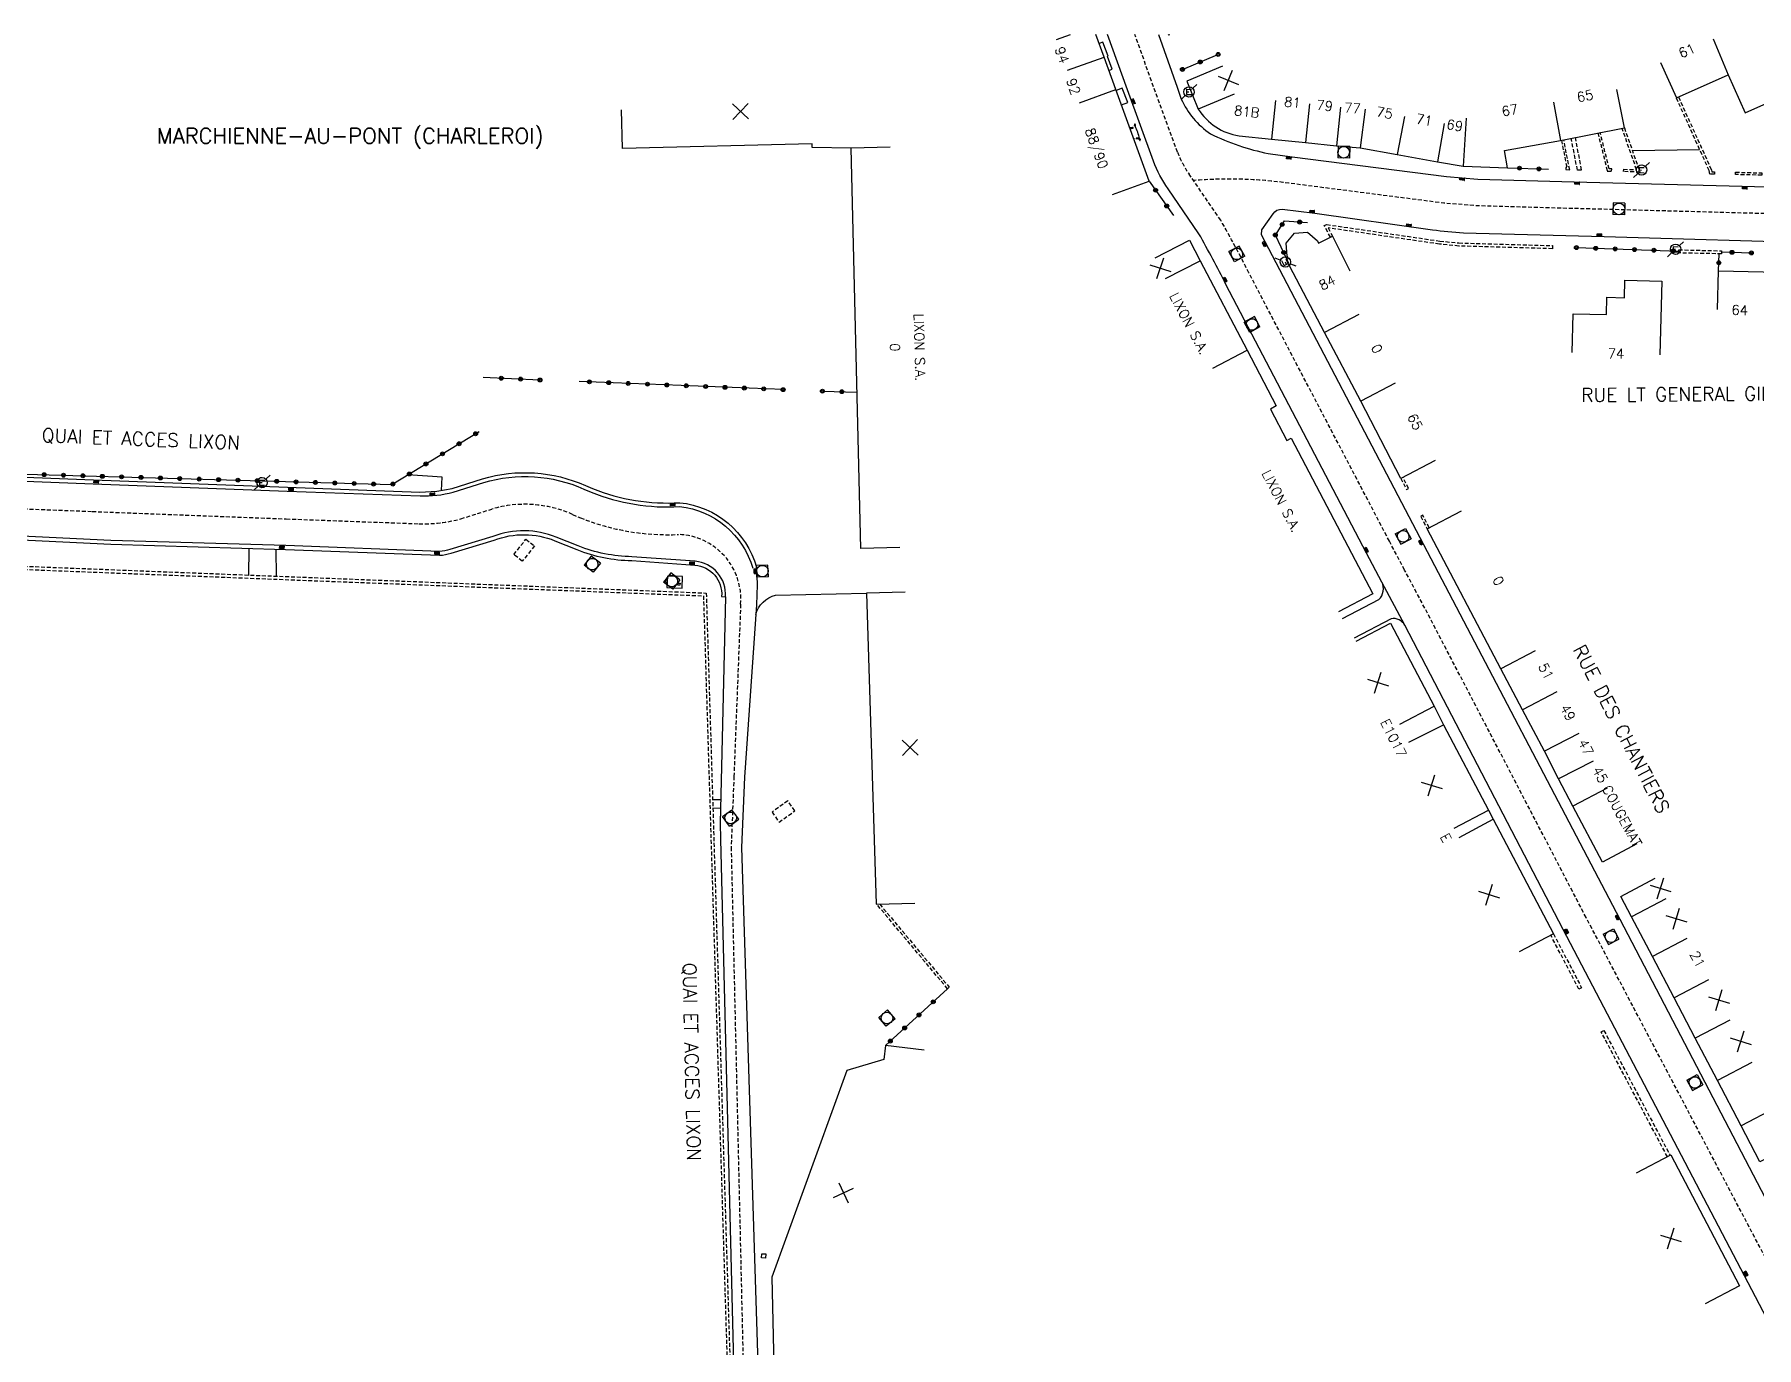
# Model space of a CAD drawing. Header units: millimetres. Extents: x 151000 to 152000, y 121000 to 122001.
# Drawn here: x 151405 to 151627.1, y 121830.6 to 122000 of the extents above; entities that cross this region are included whole.
import ezdxf
from ezdxf.enums import TextEntityAlignment as Align

# ---------------------------------------------------------------- set-up
doc = ezdxf.new("R2010")
doc.units = ezdxf.units.MM
doc.linetypes.add('DASHED', pattern=[0.75, 0.5, -0.25])
doc.layers.get('0').update_dxf_attribs({"linetype": 'CONTINUOUS'})
for name, color, linetype in [('W0001', 6, 'DASHED'), ('W0008', 7, 'CONTINUOUS'), ('W0100', 7, 'CONTINUOUS'), ('W0112', 1, 'DASHED'), ('W0322', 7, 'CONTINUOUS'), ('W0334', 7, 'CONTINUOUS'), ('W0400', 7, 'CONTINUOUS'), ('W0420', 7, 'CONTINUOUS'), ('W0471', 7, 'CONTINUOUS'), ('W0980', 7, 'CONTINUOUS'), ('W0984', 7, 'CONTINUOUS'), ('W0989', 7, 'CONTINUOUS'), ('W0991', 7, 'CONTINUOUS'), ('W1102', 7, 'CONTINUOUS')]:
    doc.layers.add(name, color=color, linetype=linetype)
doc.styles.get("Standard").update_dxf_attribs({"font": 'romans.shx', "width": 0.85})

# ---------------------------------------------------------------- blocks, each defined once
blk = doc.blocks.new('t322o')
at = {"color": 0, "linetype": 'Continuous'}
for radius in [0.25, 0.15]:
    blk.add_circle((0, 0), radius, dxfattribs=at)
blk = doc.blocks.new('T420')
for p, q in [((0.75, 0.75), (-0.75, 0.75)), ((-0.75, 0.75), (-0.75, -0.75)), ((0.75, 0.75), (0.75, -0.75)), ((0.75, -0.75), (-0.75, -0.75))]:
    blk.add_line(p, q)
blk.add_ellipse((0, 0), major_axis=(-0.53, 0.53), ratio=1, start_param=3.926991, end_param=10.210176)
blk = doc.blocks.new('T400')
for p, q in [((-0.15, 0.3), (0.15, 0.3)), ((-0.15, -0.25), (-0.15, 0.3)), ((-0.15, 0.15), (0.15, 0.15)), ((-0.15, 0), (0.15, 0)), ((0.15, 0.3), (0.15, -0.25)), ((-0.15, -0.15), (0.15, -0.15)), ((-0.15, -0.25), (-0.15, -0.3)), ((-0.15, -0.3), (0.15, -0.3)), ((0.15, -0.3), (0.15, -0.25))]:
    blk.add_line(p, q)
blk = doc.blocks.new('T471')
for p, q in [((-0.333334, 0.333334), (-0.333334, -0.333334)), ((-0.333334, 0.333334), (0.333334, 0.333334)), ((-0.333334, 0), (0, 0)), ((0.500001, 0.500001), (1.000002, 1.000002)), ((-0.500001, -0.500001), (-1.000002, -1.000002)), ((-0.333334, -0.333334), (0.333334, -0.333334))]:
    blk.add_line(p, q)
blk.add_ellipse((0, 0), major_axis=(0.471405, 0.471405), ratio=1, start_param=5.4977871438, end_param=11.780972451)
blk = doc.blocks.new('t991o')
at = {"color": 0, "linetype": 'Continuous'}
for p, q in [((-1, 1), (1, -1)), ((-1, -1), (1, 1))]:
    blk.add_line(p, q, dxfattribs=at)

msp = doc.modelspace()

# ---------------------------------------------------------------- linework, layer by layer
at = {"layer": 'W0001'}
for points in [[(151632.41, 121834.24), (151605.08, 121886.11), (151584.63, 121925.35), (151581.67, 121930.92), (151579.71, 121934.64), (151561.59, 121969.25, 0.013044), (151557.96, 121976.04), (151553.9, 121981.96, -0.058736), (151552.39, 121984.81), (151549.04, 121993.98), (151546.88, 122000)], [(151381.45, 121939.75), (151384.51, 121939.57), (151389.37, 121939.37), (151412.45, 121938.48), (151437.47, 121937.52), (151454.59, 121936.89, 0.072838), (151459.99, 121937.53), (151463.97, 121938.79, -0.178218), (151474.39, 121938.09), (151475.39, 121937.65, 0.107132), (151488.06, 121935.51, -0.427615), (151496.05, 121926.51), (151495.19, 121904.31), (151494.83, 121895.15), (151496.62, 121817.98)]]:
    msp.add_lwpolyline(points, format="xyb", dxfattribs=at)
at = {"layer": 'W0001', "flags": 128}
msp.add_lwpolyline([(151792.35, 122000), (151778.31, 121993.45), (151753.64, 121982.01), (151750.09, 121980.45, -0.080066), (151744.35, 121979.39), (151740.3, 121979.21), (151712.16, 121978.3), (151699.15, 121977.94), (151651.98, 121976.26), (151650.43, 121976.29), (151625.1, 121976.97), (151603.39, 121977.55), (151590.94, 121977.9), (151586.74, 121978.24), (151569.1, 121980.51), (151566.75, 121980.82, 0.054646), (151554.45, 121981.16)], format="xyb", dxfattribs=at)
at = {"layer": 'W0008'}
for points in [[(151629.32, 121832.57), (151602.14, 121884.58), (151581.7, 121923.81), (151578.74, 121929.37), (151576.78, 121933.1), (151558.64, 121967.74, 0.012856), (151555.15, 121974.28), (151551.17, 121980.08, -0.059118), (151549.29, 121983.64), (151545.92, 121992.85), (151543.36, 122000)], [(151549.92, 122000), (151552.34, 121993.18), (151552.88, 121991.67, 0.138729), (151556.63, 121987.19, 0.062082), (151564.09, 121984.63), (151567.19, 121984.23), (151587.09, 121981.66), (151591.12, 121981.34), (151603.48, 121980.99), (151625.19, 121980.41), (151650.51, 121979.74), (151651.95, 121979.71), (151698.38, 121981.36, 0.43068), (151701.45, 121984.31, 0.058823), (151701.31, 121985.43), (151696.11, 121996.16), (151694.22, 122000)], [(151635.5, 121835.91), (151609.45, 121885.87), (151584.14, 121934.16), (151563.2, 121974.15), (151563.27, 121974.78), (151564.72, 121976.86, -0.299095), (151565.89, 121977.45), (151570.08, 121976.96), (151585.28, 121974.79, 0.007676), (151589.26, 121974.43), (151607.41, 121973.94), (151636.66, 121973.09, -0.037999), (151638.06, 121972.95, -0.068467), (151639.08, 121972.39), (151671.96, 121949.77), (151712.48, 121921.93), (151743.56, 121900.56), (151763.15, 121886.99)], [(151381.6, 121943.26), (151385.25, 121943.12), (151389.51, 121942.95), (151412.58, 121942.06), (151437.6, 121941.1), (151454.71, 121940.48, 0.071378), (151458.99, 121940.97), (151462.92, 121942.22, -0.178594), (151475.84, 121941.37), (151476.77, 121940.96, 0.10937), (151488.19, 121939.1, -0.306278), (151497.61, 121931.15)], [(151494.09, 121927.48, 0.414286), (151490.19, 121932.05), (151482.04, 121932.64, -0.089332), (151475.12, 121934.03), (151472.27, 121935.17, 0.188505), (151464.12, 121935.26), (151458.57, 121933.59, -0.073179), (151457.21, 121933.33), (151437.39, 121934.08), (151414.84, 121934.74), (151394.51, 121935.74), (151381.26, 121936.25)]]:
    msp.add_lwpolyline(points, format="xyb", dxfattribs=at)
for points in [[(151498.08, 121931.28), (151498.17, 121929.03), (151498.09, 121926.44), (151496.55, 121904.23), (151496.18, 121895.15), (151498.64, 121816.32)], [(151494.09, 121927.48), (151493.41, 121898.27), (151493.44, 121896.2), (151495.53, 121813.08)]]:
    msp.add_lwpolyline(points, dxfattribs=at)
at = {"layer": 'W0100'}
for points in [[(151544.02, 121979.37), (151548.72, 121981.08), (151544.42, 121992.88), (151542.91, 121997.07), (151541.85, 122000)], [(151551.18, 122000), (151551.21, 121999.93), (151551.42, 122000)], [(151614.68, 121996.38), (151616.72, 121991.82), (151623.38, 121994.8), (151625.59, 121989.88), (151635.43, 121994.29), (151635.27, 121994.71), (151641.24, 121997.38), (151646.66, 121985.56), (151661.31, 121991.39), (151663.64, 121992.32), (151667.65, 121981.78), (151674.02, 121982.03), (151678.71, 121982.17), (151689.1, 121982.51), (151698.16, 121982.82), (151699.46, 121984.99), (151696.57, 121990.83), (151694.72, 121994.6), (151692.15, 121999.84), (151692.07, 122000)], [(151516.57, 121933.83), (151511.57, 121933.71), (151510.32, 121985.34), (151505.29, 121985.43), (151505.27, 121985.89), (151480.83, 121985.3), (151480.71, 121990.29)], [(151549.49, 121971.19), (151553.95, 121973.45), (151555.29, 121970.81), (151561.38, 121959.27), (151565.1, 121952.08), (151564.37, 121951.68), (151566.5, 121947.62), (151567.05, 121947.91), (151577.59, 121927.84), (151573.16, 121925.52)], [(151585.62, 121945.04), (151581.18, 121942.74), (151576.01, 121952.72), (151571.33, 121961.55), (151566.42, 121970.96), (151566.68, 121971.09), (151566.52, 121971.41), (151566.39, 121973.09), (151567.48, 121974.37), (151569.15, 121974.49), (151570.43, 121973.4), (151570.59, 121973.08), (151572.36, 121973.98), (151574.63, 121969.53)], [(151622.03, 121964.53), (151622.17, 121969.52), (151627.93, 121969.37), (151636.48, 121969.01), (151637.81, 121971.47), (151641.27, 121969.11), (151646.13, 121965.81), (151650.29, 121962.98), (151654.49, 121960.01), (151653.1, 121958.05), (151657.56, 121954.9), (151662.06, 121951.82), (151666.52, 121948.72), (151671.5, 121945.35), (151681.42, 121938.3), (151682.93, 121940.42), (151687.78, 121936.98), (151684.88, 121932.9)], [(151603.26, 121958.97), (151603.39, 121963.97), (151607.7, 121963.86), (151607.76, 121966.11), (151610.03, 121966.05), (151610.09, 121968.29), (151614.84, 121968.17), (151614.6, 121958.68)], [(151611.62, 121895.61), (151607.2, 121893.26), (151603.38, 121900.45), (151601.53, 121903.98), (151599.7, 121907.57), (151596.88, 121912.9), (151594.1, 121918.16), (151584.59, 121936.24), (151589.01, 121938.57)], [(151517.28, 121928.09), (151512.28, 121927.94), (151513.52, 121887.81), (151518.51, 121887.96)], [(151575.43, 121921.74), (151579.85, 121924.07), (151585.48, 121913.37), (151586.68, 121910.97), (151592.48, 121899.96), (151593.11, 121898.79), (151600.87, 121884.02), (151596.45, 121881.7)], [(151631.93, 121856.92), (151627.5, 121854.61), (151625.08, 121859.26), (151622.02, 121865.09), (151619.16, 121870.56), (151616.43, 121875.73), (151613.62, 121881.06), (151610.95, 121886.2), (151609.55, 121888.84), (151613.97, 121891.18)], [(151519.7, 121869.02), (151514.73, 121869.6), (151514.52, 121867.81), (151509.74, 121866.36), (151500.06, 121839.73), (151500.54, 121818.77)], [(151611.58, 121853.17), (151616.01, 121855.49), (151624.85, 121838.61), (151620.42, 121836.29)]]:
    msp.add_lwpolyline(points, dxfattribs=at)
msp.add_lwpolyline([(151558.2, 121995.89), (151553.58, 121993.98), (151555.07, 121990.38, 0.217098), (151560.32, 121986.92), (151564.51, 121986.48), (151568.91, 121986.05), (151572.87, 121985.64), (151575.93, 121985.39), (151580.73, 121984.51), (151585.9, 121983.59), (151589.21, 121983.01), (151594.94, 121982.81), (151594.55, 121985.01), (151601.79, 121986.34), (151610.01, 121987.97), (151609.03, 121992.88)], format="xyb", dxfattribs=at)
at = {"layer": 'W0112'}
for points in [[(151616.99, 121991.94), (151621.24, 121982.53), (151621.29, 121982.27), (151621.64, 121982.27), (151621.64, 121981.97), (151621.05, 121981.98), (151620.95, 121982.44), (151616.72, 121991.82)], [(151603.65, 121986.71), (151604.47, 121982.49), (151603.96, 121982.5), (151603.16, 121986.61)], [(151606.6, 121987.3), (151607.81, 121982.37), (151608.37, 121982.36), (151608.38, 121982.66), (151608.05, 121982.67), (151606.9, 121987.36)], [(151610.01, 121987.97), (151612.02, 121982.23), (151609.91, 121982.31), (151609.93, 121982.61), (151611.59, 121982.55), (151609.72, 121987.87)], [(151601.9, 121986.36), (151602.59, 121982.85), (151602.48, 121982.86), (151602.47, 121982.56), (151602.96, 121982.54), (151602.19, 121986.42)], [(151572.11, 121973.85), (151571.32, 121975.34), (151571.63, 121975.48), (151586.22, 121973.35), (151588.67, 121973.11), (151600.75, 121972.76), (151600.74, 121972.36), (151588.65, 121972.71), (151586.17, 121972.96), (151571.8, 121975.05), (151572.36, 121973.98)], [(151581.18, 121942.74), (151581.93, 121941.32), (151582.19, 121941.46), (151581.44, 121942.88)], [(151584.85, 121936.38), (151584.03, 121937.98), (151583.76, 121937.84), (151584.59, 121936.24)], [(151381.1, 121931.88), (151491.26, 121927.6), (151494.59, 121819.65)], [(151381.12, 121932.3), (151491.62, 121927.96), (151494.96, 121819.66)], [(151514, 121887.82), (151522.96, 121877.12), (151522.73, 121876.92), (151513.67, 121887.74)], [(151600.87, 121884.02), (151604.5, 121877.04), (151604.14, 121876.85), (151600.52, 121883.84)], [(151615.56, 121855.25), (151607.02, 121871.36), (151607.37, 121871.54), (151615.91, 121855.44)]]:
    msp.add_lwpolyline(points, dxfattribs=at)
for points in [[(151546.23, 121987.91, 0.363276), (151546.98, 121988.25, 0.661771), (151546.83, 121988.42), (151546.86, 121988.33, -0.661771), (151546.89, 121988.29, -0.403853), (151546.19, 121988.03)], [(151547.49, 121986.39), (151547.54, 121986.33, 0.580854), (151547.54, 121986.54, 0.292854), (151546.75, 121986.5, 0.292855)], [(151547.49, 121986.42, 0.580854), (151547.49, 121986.46, 0.304676), (151546.78, 121986.41, 0.292855)]]:
    msp.add_lwpolyline(points, format="xyb", dxfattribs=at)
for points in [[(151624.35, 121982.23), (151627.75, 121982.14), (151627.74, 121981.84), (151624.34, 121981.93)], [(151617.02, 121972.22), (151622.55, 121972.1), (151622.54, 121971.7), (151617.02, 121971.82)], [(151468.37, 121934.89), (151469.47, 121934.03), (151467.9, 121932.07), (151466.79, 121932.92)], [(151501.02, 121898.4), (151503.05, 121899.87), (151502.13, 121901.17), (151500.1, 121899.7)]]:
    msp.add_lwpolyline(points, close=True, dxfattribs=at)
at = {"layer": 'W0322'}
for points in [[(151553.02, 121995.49), (151557.6, 121997.4)], [(151594.94, 121982.81), (151600.23, 121982.62)], [(151548.74, 121981.07), (151551.86, 121976.65)], [(151566.5, 121971), (151565.01, 121974.13), (151566.19, 121975.95), (151569.15, 121975.73)], [(151603.83, 121972.51), (151617.02, 121972.06)], [(151622.17, 121969.52), (151622.22, 121971.71)], [(151622.54, 121971.95), (151626.39, 121971.82)], [(151470.18, 121955.43), (151462.87, 121955.77)], [(151501.53, 121954.19), (151475.24, 121955.25)], [(151506.6, 121953.99), (151511.09, 121953.86)], [(151381.66, 121944.51), (151402.35, 121943.33), (151451.09, 121941.94), (151462.32, 121948.77)], [(151522.73, 121876.92), (151514.73, 121869.6)]]:
    msp.add_lwpolyline(points, dxfattribs=at)
at = {"layer": 'W0334'}
for points in [[(151543.54, 121995.34), (151543.97, 121995.5), (151543.36, 121997.16), (151543.44, 121997.18), (151542.76, 121999.01), (151542.27, 121998.84)], [(151545.15, 121990.9), (151545.99, 121991.21), (151545.26, 121993.08), (151544.46, 121992.79)], [(151611.04, 121985.03), (151619.72, 121985.16)], [(151457.5, 121941.2), (151457.56, 121942.91), (151453.16, 121943.2)], [(151432.62, 121933.72), (151432.61, 121930.24)], [(151436.19, 121930.11), (151436.15, 121933.62)], [(151492.44, 121901.31), (151493.48, 121901.32)], [(151493.45, 121900.19), (151492.47, 121900.21)]]:
    msp.add_lwpolyline(points, dxfattribs=at)
for points in [[(151547.48, 121986.57, 0.08567), (151546.92, 121988.16, 0.074684)], [(151381.62, 121943.76), (151385.35, 121943.61), (151389.53, 121943.45), (151412.6, 121942.56), (151437.62, 121941.6), (151454.7, 121940.98), (151456.89, 121941.08), (151458.87, 121941.46), (151462.77, 121942.69, -0.178638), (151476.04, 121941.82), (151476.97, 121941.42, 0.109676), (151488.2, 121939.61, -0.307269), (151498.1, 121931.28, -0.307269)], [(151573.68, 121924.66), (151578.37, 121927.12, 0.316976), (151578.74, 121929.37, 0.316976)], [(151498, 121925.17, -0.270819), (151500.56, 121927.69), (151512.28, 121927.94)], [(151581.7, 121923.81, 0.311914), (151579.95, 121924.65), (151575.19, 121922.14)]]:
    msp.add_lwpolyline(points, format="xyb", dxfattribs=at)
at = {"layer": 'W0334', "flags": 128}
msp.add_lwpolyline([(151381.23, 121935.72), (151394.48, 121935.25), (151414.82, 121934.24), (151437.37, 121933.58), (151457.21, 121932.83, 0.073628), (151458.72, 121933.12), (151464.28, 121934.78, -0.188934), (151472.08, 121934.71), (151474.94, 121933.56, 0.089164), (151482.01, 121932.14), (151490.15, 121931.55, -0.414204), (151493.6, 121927.52), (151494.09, 121927.48)], format="xyb", dxfattribs=at)
at = {"layer": 'W0334'}
for points in [[(151486.55, 121928.67), (151488.5, 121928.59), (151488.57, 121930.08), (151486.62, 121930.15)], [(151488, 121929.24), (151488.24, 121929.22), (151488.22, 121928.96), (151487.97, 121928.98)], [(151499.3, 121842.72), (151499.26, 121842.19), (151498.73, 121842.22), (151498.78, 121842.75)]]:
    msp.add_lwpolyline(points, close=True, dxfattribs=at)
at = {"layer": 'W1102'}
for p, q in [((151536.77, 121999.33), (151538.61, 122000)), ((151621.47, 121999.43), (151623.38, 121994.8)), ((151538.21, 121995.38), (151542.91, 121997.07)), ((151539.73, 121991.17), (151544.42, 121992.88)), ((151559.69, 121992.29), (151555.07, 121990.38)), ((151565.03, 121991.46), (151564.51, 121986.48)), ((151600.89, 121991.26), (151601.79, 121986.34)), ((151569.4, 121991.03), (151568.91, 121986.05)), ((151573.39, 121990.61), (151572.87, 121985.64)), ((151581.64, 121989.43), (151580.73, 121984.51)), ((151589.6, 121989.19), (151589.21, 121983.01)), ((151586.78, 121988.51), (151585.9, 121983.59)), ((151515.32, 121985.46), (151510.32, 121985.34)), ((151550.83, 121968.54), (151555.29, 121970.81)), ((151575.75, 121963.89), (151571.33, 121961.55)), ((151556.95, 121956.94), (151561.38, 121959.27)), ((151580.45, 121955.02), (151576.01, 121952.72)), ((151598.52, 121920.5), (151594.1, 121918.16)), ((151581.05, 121911.04), (151585.48, 121913.37)), ((151601.3, 121915.23), (151596.88, 121912.9)), ((151582.21, 121908.73), (151586.68, 121910.97)), ((151604.16, 121909.84), (151599.7, 121907.57)), ((151605.97, 121906.29), (151601.53, 121903.98)), ((151607.79, 121902.8), (151603.38, 121900.45)), ((151588.05, 121897.63), (151592.48, 121899.96)), ((151588.71, 121896.42), (151593.11, 121898.79)), ((151615.37, 121888.53), (151610.95, 121886.2)), ((151618.05, 121883.39), (151613.62, 121881.06)), ((151620.85, 121878.07), (151616.43, 121875.73)), ((151623.6, 121872.87), (151619.16, 121870.56)), ((151626.44, 121867.41), (151622.02, 121865.09)), ((151629.51, 121861.57), (151625.08, 121859.26))]:
    msp.add_line(p, q, dxfattribs=at)
msp.add_lwpolyline([(151576.58, 121990.36), (151575.93, 121985.39)], dxfattribs=at)

# ---------------------------------------------------------------- block references
at = {"layer": 'W0322'}
for p, rotation in [((151557.63, 121997.42), 22.6278468379441), ((151553.02, 121995.49), 22.6278468379441), ((151555.32, 121996.45), 22.6278468379441), ((151596.49, 121982.75), 357.929956300668), ((151598.99, 121982.66), 357.929956300668), ((151549.56, 121979.91), 305.209136132079), ((151551, 121977.87), 305.209136132079), ((151565.89, 121975.49), 57.101833574415), ((151568.14, 121975.8), 355.780888909487), ((151565.01, 121974.13), 115.388892236569), ((151566.09, 121971.88), 115.388892236569), ((151603.83, 121972.51), 358.0792164459), ((151606.32, 121972.42), 358.0792164459), ((151608.82, 121972.34), 358.0792164459), ((151611.32, 121972.25), 358.0792164459), ((151613.82, 121972.17), 358.0792164459), ((151616.32, 121972.09), 358.0792164459), ((151623.89, 121971.9), 358.137679649668), ((151626.39, 121971.82), 358.137679649668), ((151622.19, 121970.55), 84.77709769900692), ((151465.19, 121955.66), 177.392884808071), ((151467.68, 121955.55), 177.392884808071), ((151470.18, 121955.43), 177.392884808071), ((151476.55, 121955.2), 177.691479380822), ((151479.05, 121955.09), 177.691479380822), ((151481.55, 121954.99), 177.691479380822), ((151484.04, 121954.89), 177.691479380822), ((151486.54, 121954.79), 177.691479380822), ((151489.04, 121954.69), 177.691479380822), ((151491.54, 121954.59), 177.691479380822), ((151494.04, 121954.49), 177.691479380822), ((151496.53, 121954.39), 177.691479380822), ((151499.03, 121954.29), 177.691479380822), ((151501.53, 121954.19), 177.691479380822), ((151506.6, 121953.99), 358.338310756249), ((151509.1, 121953.92), 358.338310756249), ((151459.75, 121947.21), 31.290132248286), ((151461.88, 121948.5), 31.290132248286), ((151455.47, 121944.61), 31.290132248286), ((151457.61, 121945.91), 31.290132248286), ((151406.24, 121943.22), 358.365694995523), ((151408.74, 121943.15), 358.365694995523), ((151411.24, 121943.08), 358.365694995523), ((151413.74, 121943.01), 358.365694995523), ((151416.23, 121942.94), 358.365694995523), ((151418.73, 121942.87), 358.365694995523), ((151421.23, 121942.79), 358.365694995523), ((151423.73, 121942.72), 358.365694995523), ((151426.23, 121942.65), 358.365694995523), ((151428.73, 121942.58), 358.365694995523), ((151431.23, 121942.51), 358.365694995523), ((151433.73, 121942.44), 358.365694995523), ((151436.23, 121942.37), 358.365694995523), ((151438.73, 121942.29), 358.365694995523), ((151441.22, 121942.22), 358.365694995523), ((151443.72, 121942.15), 358.365694995523), ((151446.22, 121942.08), 358.365694995523), ((151448.72, 121942.01), 358.365694995523), ((151451.2, 121942.01), 31.290132248286), ((151453.34, 121943.31), 31.290132248286), ((151520.89, 121875.24), 222.460668636376), ((151519.05, 121873.55), 222.460668636376), ((151517.2, 121871.86), 222.460668636376), ((151515.36, 121870.17), 222.460668636376)]:
    msp.add_blockref('t322o', p, dxfattribs=dict(at, rotation=rotation))
at = {"layer": 'W0400'}
for p, rotation in [((151546.67, 121991.34), 200.095523521564), ((151566.77, 121984.08), 82.65389185778497), ((151589.1, 121981.35), 84.42883436234901), ((151603.94, 121980.82), 88.38047942801906), ((151625.56, 121980.21), 88.472400706472), ((151569.76, 121977.17), 83.34368751250705), ((151582.25, 121975.37), 81.84481828674896), ((151606.82, 121974.12), 88.47839280152198), ((151563.58, 121972.94), 207.633917889587), ((151558.5, 121968.38), 27.79050074345906), ((151412.97, 121942.3), 87.77221212096899), ((151438.1, 121941.33), 88.339541054796), ((151456.33, 121940.72), 92.67387454420998), ((151487.3, 121939.37), 92.15670627686426), ((151436.91, 121933.86), 88.339541054796), ((151576.73, 121933.52), 27.63494991835004), ((151583.74, 121934.45), 207.657686880045), ((151456.93, 121933.1), 87.83845756065502), ((151489.8, 121931.81), 85.80140114202104), ((151497.94, 121930.78), 2.086601651217004), ((151602.54, 121884.32), 27.52883171788105), ((151609.1, 121886.09), 207.671033245478), ((151625.69, 121840.19), 27.62410093375599)]:
    msp.add_blockref('T400', p, dxfattribs=dict(at, rotation=rotation))
at = {"layer": 'W0420'}
for p, rotation in [((151573.82, 121984.81), 358.32583816412), ((151609.31, 121977.5), 358.478392801522), ((151560.04, 121971.7), 297.790500743459), ((151562.01, 121962.59), 297.790500743459), ((151581.49, 121935.27), 117.657686880045), ((151476.91, 121931.68), 322.369710458843), ((151498.86, 121930.78), 272.086601651217), ((151487.17, 121929.51), 322.369710458843), ((151494.77, 121898.95), 215.780254453501), ((151608.29, 121883.65), 117.786516339376), ((151514.92, 121873.14), 309.953158168613), ((151619.1, 121864.83), 117.702785085819)]:
    msp.add_blockref('T420', p, dxfattribs=dict(at, rotation=rotation))
at = {"layer": 'W0471'}
for p, rotation in [((151553.87, 121992.59), 358.32583816412), ((151612.23, 121982.51), 357.860900517074), ((151616.61, 121972.3), 358.460140771294), ((151566.3, 121970.65), 115.0178100087214), ((151434.35, 121942.21), 357.802635883192)]:
    msp.add_blockref('T471', p, dxfattribs=dict(at, rotation=rotation))
at = {"layer": 'W0991'}
for p, rotation in [((151558.94, 121994.09), 22.44245783440497), ((151496.04, 121990.07), 271.3867881258949), ((151550.17, 121969.85), 26.89406564110138), ((151578.23, 121916.41), 27.73515529387415), ((151517.9, 121908.03), 1.759911210352494), ((151585.15, 121903.15), 27.7729387077628), ((151614.67, 121889.86), 27.89388288297944), ((151592.57, 121889.07), 27.72409616964592), ((151616.71, 121885.96), 27.50096104959988), ((151622.22, 121875.48), 27.83478164930754), ((151625.02, 121870.15), 27.53510242960188), ((151509.33, 121850.61), 340.0272736457931), ((151616, 121844.73), 27.62410093383338)]:
    msp.add_blockref('t991o', p, dxfattribs=dict(at, rotation=rotation))

# ---------------------------------------------------------------- texts
at = {"layer": 'W0980'}
msp.add_text('MARCHIENNE-AU-PONT (CHARLEROI)', height=2, dxfattribs=at).set_placement((151445.71, 121986.78), align=Align.MIDDLE)
at = {"layer": 'W0984'}
for s, rotation, p in [('LIXON S.A.', 297.8037, (151553.9, 121962.73)), ('LIXON S.A.', 271.3868, (151519.13, 121959.64)), ('LIXON S.A.', 297.2794, (151565.78, 121939.83)), ('E1017', 296.5937, (151580.25, 121909.25)), ('COUGEMAT', 298.0229, (151609.71, 121899.19)), ('E', 298.3225, (151586.99, 121896.39))]:
    msp.add_text(s, height=1.25, rotation=rotation, dxfattribs=at).set_placement(p, align=Align.MIDDLE)
at = {"layer": 'W0989'}
for s, rotation, p in [('RUE LT GENERAL GILLAIN', 0.4954, (151619.11, 121953.62)), ('QUAI ET ACCES LIXON', 357.793, (151418.7, 121947.75)), ('RUE DES CHANTIERS', 297.4749, (151609.64, 121910.41)), ('QUAI ET ACCES LIXON', 271.3674, (151489.67, 121867.48))]:
    msp.add_text(s, height=1.75, rotation=rotation, dxfattribs=at).set_placement(p, align=Align.MIDDLE)
at = {"layer": 'W0991'}
for s, rotation, p in [('94', 290.0435, (151537.49, 121997.35)), ('61', 24.1283, (151618.07, 121997.91)), ('92', 289.8096, (151538.97, 121993.28)), ('81', 354.3705, (151567.21, 121991.24)), ('79', 354.0062, (151571.37, 121990.82)), ('77', 355.5153, (151574.95, 121990.49)), ('65', 11.2347, (151604.94, 121992.07)), ('81B', 354.0848, (151561.32, 121990.05)), ('75', 349.5819, (151579.1, 121989.9)), ('71', 349.823, (151584.2, 121988.97)), ('69', 350.1301, (151588.15, 121988.27)), ('67', 10.3854, (151595.25, 121990.23)), ('88/90', 290.0038, (151541.87, 121985.28)), ('84', 27.5664, (151571.7, 121968)), ('64', 358.4354, (151624.89, 121964.45)), ('0', 271.3868, (151515.95, 121959.64)), ('0', 297.9225, (151578.1, 121959.46)), ('74', 358.529, (151608.93, 121958.83)), ('65', 297.3765, (151583.03, 121950.04)), ('0', 297.7597, (151593.77, 121929.53)), ('51', 297.8528, (151599.91, 121917.86)), ('49', 297.8765, (151602.72, 121912.55)), ('47', 297.0079, (151605.06, 121908.07)), ('45', 297.5706, (151606.89, 121904.53)), ('21', 297.7865, (151619.45, 121880.73))]:
    msp.add_text(s, height=1.25, rotation=rotation, dxfattribs=at).set_placement(p, align=Align.MIDDLE)

doc.saveas('drawing.dxf')
